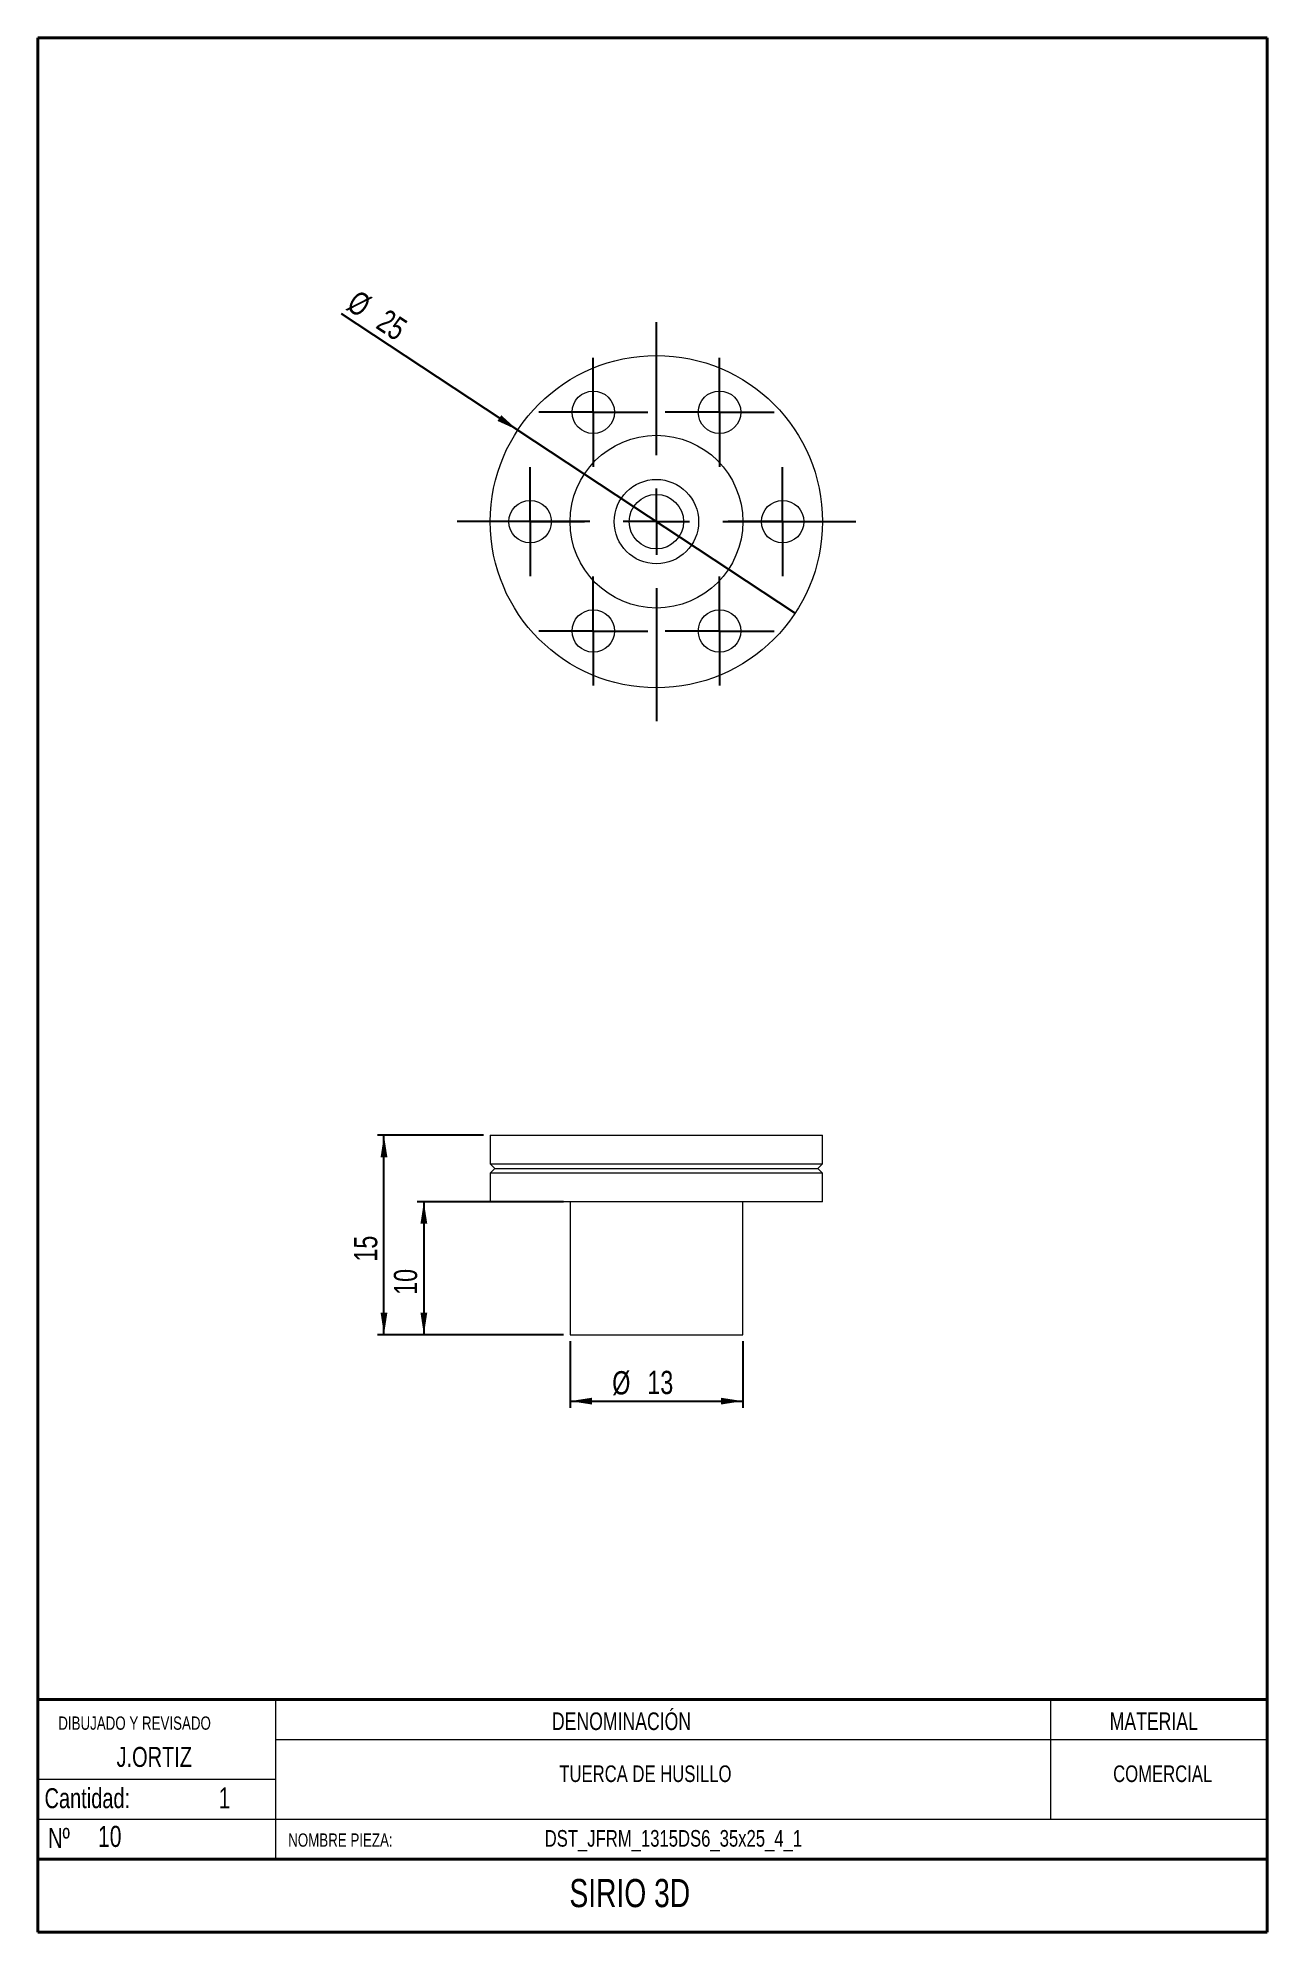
# Model space of a CAD drawing. Header units: millimetres. Extents: x 17 to 202, y 8 to 293.
import ezdxf

# ---------------------------------------------------------------- set-up
doc = ezdxf.new("R2010")
doc.units = ezdxf.units.MM
doc.layers.add('FORMAT', color=7, linetype='Continuous')
doc.styles.add('SLDTEXTSTYLE0', font='TXT', dxfattribs={"width": 0.75})
doc.dimstyles.new('SLDDIMSTYLE0', dxfattribs={"dimtxt": 3.5, "dimasz": 3.302, "dimexe": 0, "dimexo": 0.0625, "dimgap": 0.875, "dimtad": 1, "dimlfac": 0.5, "dimrnd": 1e-09, "dimzin": 12, "dimdsep": 46, "dimtxsty": 'SLDTEXTSTYLE0', "dimblk1": 'NONE', "dimsah": 1, "dimcen": 0, "dimadec": 0, "dimazin": 3, "dimtfac": 1, "dimtmove": 0, "dimatfit": 3, "dimldrblk": 'NONE', "dimfxl": 0, "dimfrac": 2, "dimtolj": 1, "dimtzin": 12, "dimarcsym": 0})
doc.dimstyles.new('SLDDIMSTYLE1', dxfattribs={"dimtxt": 3.5, "dimasz": 3.302, "dimexe": 0, "dimexo": 0.0625, "dimgap": 0.875, "dimtad": 1, "dimlfac": 0.5, "dimrnd": 1e-09, "dimzin": 12, "dimdsep": 46, "dimtxsty": 'SLDTEXTSTYLE0', "dimsah": 1, "dimcen": 0.09, "dimadec": 0, "dimazin": 3, "dimtfac": 1, "dimtofl": 0, "dimtmove": 0, "dimatfit": 3, "dimfxl": 0, "dimfrac": 2, "dimtolj": 1, "dimtzin": 12, "dimarcsym": 0})

# ---------------------------------------------------------------- blocks, each defined once
blk = doc.blocks.new('_D')
at = {"layer": 'FORMAT'}
for q in [(62.69, 251.47), (130.96, 206.45)]:
    blk.add_line((89.22, 233.98), q, dxfattribs=at)
blk.add_solid([(89.22, 233.98), (86.74, 236.22), (86.18, 235.37)], dxfattribs=at)
at = {"layer": 'FORMAT', "char_height": 3.5, "attachment_point": 1, "rotation": 326.6013, "style": 'SLDTEXTSTYLE0'}
for s, insert in [('%%c', (65.17, 255.23, -14.8)), ('25', (69.61, 252.37, -14.8))]:
    blk.add_mtext(s, dxfattribs=dict(at, insert=insert))
blk = doc.blocks.new('_NONE')
blk = doc.blocks.new('SW_CENTERMARKSYMBOL_0')
at = {"layer": 'FORMAT', "color": 0}
for p, q in [((0, 10), (0, 30)), ((0, 0), (0, 5)), ((-10, 0), (-30, 0)), ((0, 0), (-5, 0)), ((0, 0), (0, -5)), ((0, 0), (5, 0)), ((10, 0), (30, 0)), ((0, -10), (0, -30))]:
    blk.add_line(p, q, dxfattribs=at)
blk = doc.blocks.new('SW_CENTERMARKSYMBOL_1')
at = {"layer": 'FORMAT', "color": 0}
for p, q in [((0, 5), (0, 8.2)), ((0, 0), (0, 5)), ((-5, 0), (-8.2, 0)), ((0, 0), (-5, 0)), ((0, 0), (0, -5)), ((0, 0), (5, 0)), ((5, 0), (8.2, 0)), ((0, -5), (0, -8.2))]:
    blk.add_line(p, q, dxfattribs=at)
blk = doc.blocks.new('SW_CENTERMARKSYMBOL_2')
at = {"layer": 'FORMAT', "color": 0}
for p, q in [((0, 5), (0, 8.2)), ((0, 0), (0, 5)), ((-5, 0), (-8.2, 0)), ((0, 0), (-5, 0)), ((0, 0), (0, -5)), ((0, 0), (5, 0)), ((5, 0), (8.2, 0)), ((0, -5), (0, -8.2))]:
    blk.add_line(p, q, dxfattribs=at)
blk = doc.blocks.new('SW_CENTERMARKSYMBOL_3')
at = {"layer": 'FORMAT', "color": 0}
for p, q in [((0, 5), (0, 8.2)), ((0, 0), (0, 5)), ((-5, 0), (-8.2, 0)), ((0, 0), (-5, 0)), ((0, 0), (0, -5)), ((0, 0), (5, 0)), ((5, 0), (8.2, 0)), ((0, -5), (0, -8.2))]:
    blk.add_line(p, q, dxfattribs=at)
blk = doc.blocks.new('SW_CENTERMARKSYMBOL_4')
at = {"layer": 'FORMAT', "color": 0}
for p, q in [((0, 5), (0, 8.2)), ((0, 0), (0, 5)), ((-5, 0), (-8.2, 0)), ((0, 0), (-5, 0)), ((0, 0), (0, -5)), ((0, 0), (5, 0)), ((5, 0), (8.2, 0)), ((0, -5), (0, -8.2))]:
    blk.add_line(p, q, dxfattribs=at)
blk = doc.blocks.new('SW_CENTERMARKSYMBOL_5')
at = {"layer": 'FORMAT', "color": 0}
for p, q in [((0, 5), (0, 8.2)), ((0, 0), (0, 5)), ((-5, 0), (-8.2, 0)), ((0, 0), (-5, 0)), ((0, 0), (0, -5)), ((0, 0), (5, 0)), ((5, 0), (8.2, 0)), ((0, -5), (0, -8.2))]:
    blk.add_line(p, q, dxfattribs=at)
blk = doc.blocks.new('SW_CENTERMARKSYMBOL_6')
at = {"layer": 'FORMAT', "color": 0}
for p, q in [((0, 5), (0, 8.2)), ((0, 0), (0, 5)), ((-5, 0), (-8.2, 0)), ((0, 0), (-5, 0)), ((0, 0), (0, -5)), ((0, 0), (5, 0)), ((5, 0), (8.2, 0)), ((0, -5), (0, -8.2))]:
    blk.add_line(p, q, dxfattribs=at)
blk = doc.blocks.new('_D_1')
at = {"layer": 'FORMAT'}
for p, q in [((97.09, 96.89), (97.09, 86.89)), ((123.09, 96.89), (123.09, 86.89)), ((97.09, 87.89), (123.09, 87.89))]:
    blk.add_line(p, q, dxfattribs=at)
for points in [[(97.09, 87.89), (100.39, 87.38), (100.39, 88.4)], [(123.09, 87.89), (119.79, 88.4), (119.79, 87.38)]]:
    blk.add_solid(points, dxfattribs=at)
at = {"layer": 'FORMAT', "char_height": 3.5, "attachment_point": 1, "style": 'SLDTEXTSTYLE0'}
for s, insert in [('%%c', (103.44, 92.4, 0.2)), ('13', (108.72, 92.45, 0.2))]:
    blk.add_mtext(s, dxfattribs=dict(at, insert=insert))
blk = doc.blocks.new('_D_2')
at = {"layer": 'FORMAT'}
for p, q in [((96.09, 117.89), (74.09, 117.89)), ((75.09, 117.89), (75.09, 97.89)), ((96.09, 97.89), (74.09, 97.89))]:
    blk.add_line(p, q, dxfattribs=at)
for points in [[(75.09, 117.89), (74.58, 114.59), (75.6, 114.59)], [(75.09, 97.89), (75.6, 101.19), (74.58, 101.19)]]:
    blk.add_solid(points, dxfattribs=at)
at = {"layer": 'FORMAT', "insert": (70.58, 103.88, 0.2), "char_height": 3.5, "attachment_point": 1, "rotation": 90, "style": 'SLDTEXTSTYLE0'}
blk.add_mtext('10', dxfattribs=at)
blk = doc.blocks.new('_D_3')
at = {"layer": 'FORMAT'}
for p, q in [((84.09, 127.89), (68.09, 127.89)), ((69.09, 97.89), (69.09, 127.89)), ((96.09, 97.89), (68.09, 97.89))]:
    blk.add_line(p, q, dxfattribs=at)
for points in [[(69.09, 127.89), (68.58, 124.59), (69.6, 124.59)], [(69.09, 97.89), (69.6, 101.19), (68.58, 101.19)]]:
    blk.add_solid(points, dxfattribs=at)
at = {"layer": 'FORMAT', "insert": (64.58, 108.88, 0.2), "char_height": 3.5, "attachment_point": 1, "rotation": 90, "style": 'SLDTEXTSTYLE0'}
blk.add_mtext('15', dxfattribs=at)

msp = doc.modelspace()

# ---------------------------------------------------------------- linework, layer by layer
at = {"color": 7, "linetype": 'Continuous', "lineweight": 40}
for p, q in [((17, 8), (17, 293)), ((17, 293), (202, 293)), ((202, 64), (202, 293)), ((202, 8), (202, 64)), ((17, 43), (202, 43)), ((17, 19), (202, 19)), ((17, 8), (202, 8))]:
    msp.add_line(p, q, dxfattribs=at)
at = {"color": 7, "linetype": 'Continuous', "lineweight": 15}
for p, q in [((85.087, 127.889), (85.087, 123.589)), ((85.087, 127.889), (135.087, 127.889)), ((135.087, 123.589), (135.087, 127.889)), ((85.087, 123.589), (85.787, 122.889)), ((85.087, 123.589), (135.087, 123.589)), ((85.787, 122.889), (85.087, 122.189)), ((85.787, 122.889), (134.387, 122.889)), ((134.387, 122.889), (135.087, 123.589)), ((135.087, 122.189), (134.387, 122.889)), ((85.087, 122.189), (85.087, 117.889)), ((135.087, 122.189), (85.087, 122.189)), ((135.087, 117.889), (135.087, 122.189)), ((135.087, 117.889), (85.087, 117.889)), ((97.087, 117.889), (97.087, 97.889)), ((123.087, 97.889), (123.087, 117.889)), ((97.087, 97.889), (123.087, 97.889)), ((52.804, 19), (52.79, 43)), ((169.464, 25), (169.464, 43)), ((52.794, 37), (202, 37)), ((17, 31), (52.797, 31)), ((17, 25), (202, 25))]:
    msp.add_line(p, q, dxfattribs=at)
for centre, radius in [((110.087, 220.214), 25), ((100.587, 236.669), 3.2), ((119.587, 236.669), 3.2), ((110.087, 220.214), 13), ((110.087, 220.214), 6.35), ((91.087, 220.214), 3.2), ((110.087, 220.214), 4.1), ((129.087, 220.214), 3.2), ((100.587, 203.76), 3.2), ((119.587, 203.76), 3.2)]:
    msp.add_circle(centre, radius, dxfattribs=at)

# ---------------------------------------------------------------- block references
at = {"layer": 'FORMAT'}
for name, p in [('SW_CENTERMARKSYMBOL_0', (110.087, 220.214)), ('SW_CENTERMARKSYMBOL_4', (100.587, 236.669)), ('SW_CENTERMARKSYMBOL_5', (119.587, 236.669)), ('SW_CENTERMARKSYMBOL_3', (91.087, 220.214)), ('SW_CENTERMARKSYMBOL_6', (129.087, 220.214)), ('SW_CENTERMARKSYMBOL_2', (100.587, 203.76)), ('SW_CENTERMARKSYMBOL_1', (119.587, 203.76))]:
    msp.add_blockref(name, p, dxfattribs=at)

# ---------------------------------------------------------------- texts
at = {"color": 7, "linetype": 'Continuous', "lineweight": 0, "style": 'SLDTEXTSTYLE0'}
for s, insert, char_height, attachment_point in [('DIBUJADO Y REVISADO', (20.075, 40.445), 2, 1), ('DENOMINACIÓN', (94.368, 41.054), 2.64583, 1), ('MATERIAL', (178.309, 41.054), 2.6458, 1), ('J.ORTIZ', (34.519, 35.86), 3, 2), ('TUERCA DE HUSILLO', (108.434, 33.081), 2.5, 2), ('COMERCIAL', (186.28, 33.081), 2.5, 2), ('1', (45.085, 29.775), 3.175, 2), ('Nº', (18.539, 23.664), 3, 1), ('NOMBRE PIEZA:', (54.675, 22.851), 2, 1), ('DST_JFRM_1315DS6_35x25_4_1', (112.646, 23.357), 2.5, 2)]:
    msp.add_mtext(s, dxfattribs=dict(at, insert=insert, char_height=char_height, attachment_point=attachment_point))
at = {"layer": 'FORMAT', "attachment_point": 1, "style": 'SLDTEXTSTYLE0'}
for s, insert, char_height in [('Cantidad:', (18.001, 29.651), 3), ('10', (26.043, 23.99), 3.175), ('SIRIO 3D', (97, 15.991), 4.2333)]:
    msp.add_mtext(s, dxfattribs=dict(at, insert=insert, char_height=char_height))

# ---------------------------------------------------------------- dimensions: what is measured, and where the dimension line sits
at = {"layer": 'FORMAT'}
dim = msp.add_diameter_dim_2p(p1=(130.959, 206.453), p2=(89.216, 233.976), dimstyle='SLDDIMSTYLE0', dxfattribs=at)
dim.commit()
dim.dimension.update_dxf_attribs({"geometry": '_D', "text_midpoint": (68.174, 247.85), "dimtype": 163})
for base, p1, p2, picture, middle in [((69.087, 127.889), (97.087, 97.889), (85.087, 127.889), '_D_3', (69.087, 112.889)), ((75.087, 97.889), (97.087, 117.889), (97.087, 97.889), '_D_2', (75.087, 107.889))]:
    dim = msp.add_linear_dim(base=base, p1=p1, p2=p2, angle=90, dimstyle='SLDDIMSTYLE1', dxfattribs=at)
    dim.commit()
    dim.dimension.update_dxf_attribs({"geometry": picture, "text_midpoint": middle, "dimtype": 160})
dim = msp.add_linear_dim(base=(123.087, 87.889), p1=(97.087, 97.889), p2=(123.087, 97.889), text='%%c<>', dimstyle='SLDDIMSTYLE1', dxfattribs=at)
dim.commit()
dim.dimension.update_dxf_attribs({"geometry": '_D_1', "text_midpoint": (110.087, 87.889), "dimtype": 160})

doc.saveas('drawing.dxf')
